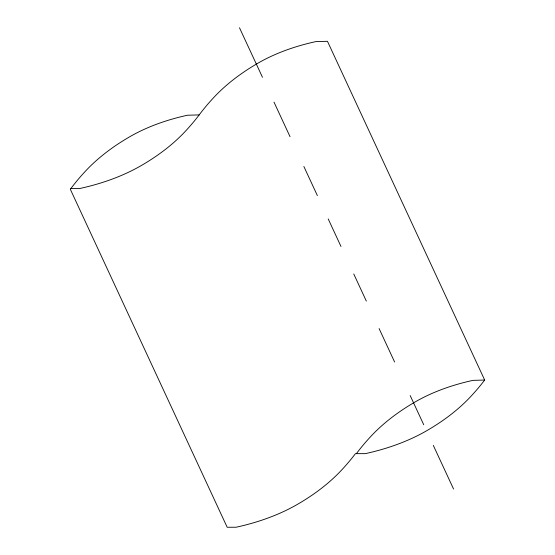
<?xml version="1.0" encoding="UTF-8"?>
<svg xmlns="http://www.w3.org/2000/svg" width="555" height="555" viewBox="0 0 555 555"><rect width="100%" height="100%" fill="white"/><g stroke="black" fill="none" stroke-linecap="round" stroke-linejoin="round"><path stroke-width="0.83" d="M199.183 114.899L187.493 115.232A162.844 94.017 0 0 0 129.794 136.724A255.036 147.248 0 0 0 85.893 170.697A385.295 222.451 0 0 0 70.332 189.29L227.182 527.25L236.055 527.243A172.91 99.831 0 0 0 297.327 504.426A255.036 147.248 0 0 0 341.228 470.453A385.295 222.451 0 0 0 355.45 453.643L365.28 453.643A172.91 99.831 0 0 0 426.545 430.819A255.036 147.248 0 0 0 470.446 396.846A385.295 222.451 0 0 0 484.668 380.036L327.457 41.292L315.76 41.625A162.844 94.017 0 0 0 258.061 63.117A255.036 147.248 0 0 0 214.161 97.09A385.295 222.451 0 0 0 199.183 114.899A385.295 222.451 0 0 1 184.961 131.702A255.036 147.248 0 0 1 141.06 165.674A172.91 99.831 0 0 1 79.795 188.499L70.915 188.499M484.668 380.036L472.978 380.369A162.844 94.017 0 0 0 415.279 401.862A255.036 147.248 0 0 0 371.378 435.835A385.295 222.451 0 0 0 356.4 453.643M239.476 27.75L262.466 77.277M273.983 102.092L290.05 136.71M303.869 166.5L317.37 195.582M328.199 218.913L340.992 246.475M353.75 273.969L366.328 301.074M379.093 328.567L394.619 362.026M410.18 395.555L423.729 424.748M433.309 445.387L453.567 489.038"/></g></svg>
